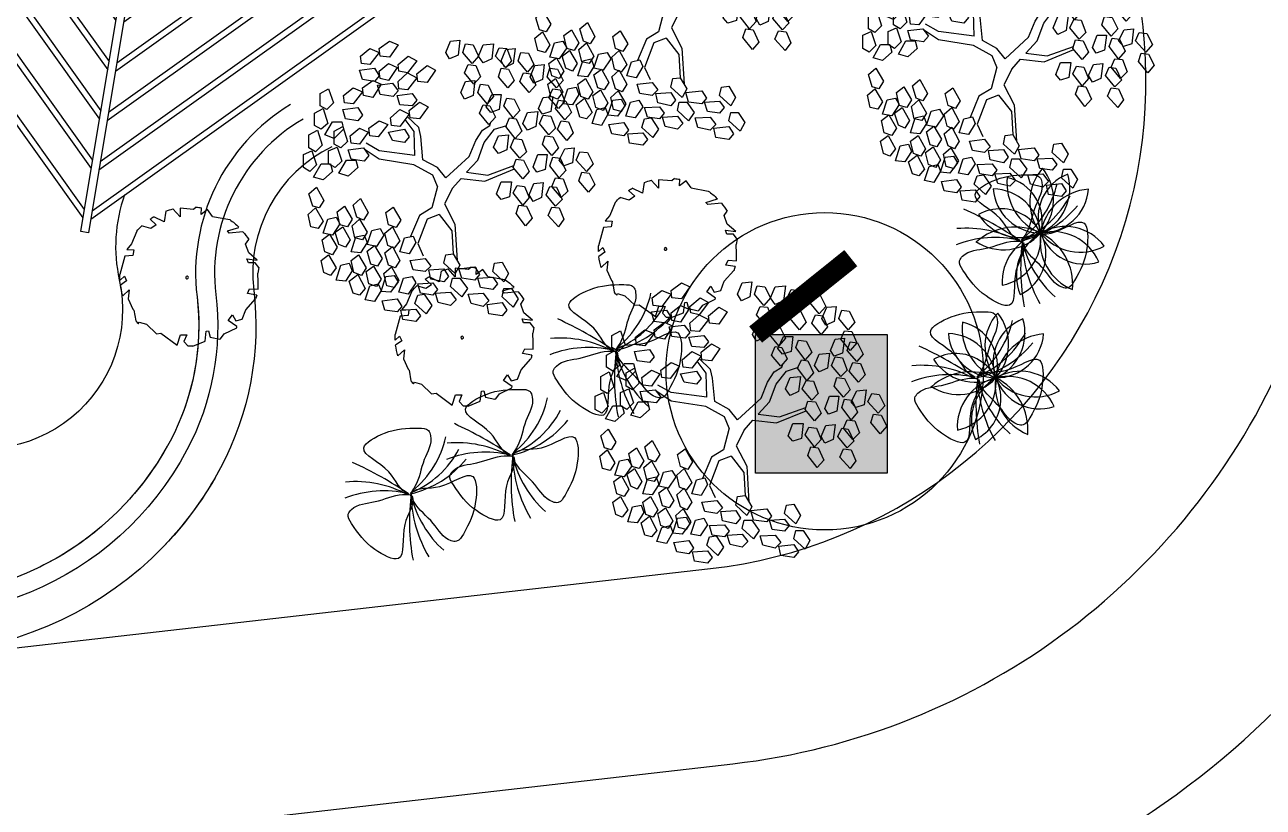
# Model space of a CAD drawing. Extents: x -809667 to 586099, y 3084146 to 3634412.
# Drawn here: x 381327.84 to 381340.44, y 3086115.81 to 3086123.78 of the extents above; entities that cross this region are included whole.
import ezdxf

# ---------------------------------------------------------------- set-up
doc = ezdxf.new("R2010")
doc.units = 0
doc.header["$LTSCALE"] = 0.5
doc.linetypes.add('CONTINOUS', pattern=[0])
doc.layers.get('0').update_dxf_attribs({"linetype": 'CONTINUOUS'})
for name, color, linetype in [('J-WALL-墙体', 2, 'CONTINUOUS'), ('JZD', 7, 'CONTINUOUS'), ('TREE', 3, 'CONTINUOUS'), ('乔木', 84, 'CONTINUOUS'), ('文字', 7, 'CONTINUOUS'), ('树', 3, 'CONTINUOUS')]:
    doc.layers.add(name, color=color, linetype=linetype)

# ---------------------------------------------------------------- blocks, each defined once
blk = doc.blocks.new('幌伞枫')
at = {"layer": '乔木', "color": 0}
for p, q in [((-677.5, 936.5), (-604.1, 995.3)), ((-604.1, 995.3), (-530.7, 965.9)), ((-530.7, 995.3), (-449.9, 1054)), ((-523.3, 936.5), (-530.7, 995.3)), ((-449.9, 1054), (-383.9, 1024.6)), ((-383.9, 1024.6), (-449.9, 929.2)), ((-9.5, 965.9), (27.2, 1054)), ((27.2, 1054), (100.6, 1061.3)), ((100.6, 1061.3), (85.9, 943.9)), ((122.6, 965.9), (144.7, 1032)), ((144.7, 1032), (203.4, 1024.6)), ((203.4, 1024.6), (247.4, 936.5)), ((247.4, 936.5), (284.1, 1024.6)), ((284.1, 1024.6), (364.9, 1032)), ((364.9, 1032), (350.2, 914.5)), ((379.5, 936.5), (408.9, 1002.6)), ((408.9, 1002.6), (467.6, 995.3)), ((423.6, 899.8), (460.3, 987.9)), ((460.3, 987.9), (533.7, 995.3)), ((467.6, 995.3), (504.3, 899.8)), ((533.7, 995.3), (519, 877.8)), ((-670.1, 877.8), (-677.5, 936.5)), ((-604.1, 870.5), (-670.1, 877.8)), ((-530.7, 965.9), (-604.1, 870.5)), ((-530.7, 819.1), (-457.3, 877.8)), ((-449.9, 929.2), (-523.3, 936.5)), ((-457.3, 877.8), (-391.2, 848.5)), ((-383.9, 870.5), (-303.1, 936.5)), ((-237, 899.8), (-310.4, 804.4)), ((-303.1, 936.5), (-237, 899.8)), ((19.9, 914.5), (-9.5, 965.9)), ((85.9, 943.9), (19.9, 914.5)), ((196, 877.8), (122.6, 965.9)), ((247.4, 936.5), (196, 877.8)), ((284.1, 885.2), (247.4, 936.5)), ((350.2, 914.5), (284.1, 885.2)), ((460.3, 848.5), (379.5, 936.5)), ((453, 848.5), (423.6, 899.8)), ((519, 877.8), (453, 848.5)), ((504.3, 899.8), (460.3, 848.5)), ((555.7, 899.8), (577.7, 965.9)), ((629.1, 811.8), (555.7, 899.8)), ((577.7, 965.9), (636.5, 958.6)), ((636.5, 958.6), (680.5, 870.5)), ((-684.8, 826.4), (-567.4, 841.1)), ((-662.8, 753), (-684.8, 826.4)), ((-567.4, 841.1), (-530.7, 782.4)), ((-530.7, 782.4), (-567.4, 738.4)), ((-523.3, 760.4), (-530.7, 819.1)), ((-391.2, 848.5), (-457.3, 745.7)), ((-376.5, 819.1), (-383.9, 870.5)), ((-383.9, 738.4), (-310.4, 804.4)), ((-310.4, 804.4), (-376.5, 819.1)), ((-310.4, 804.4), (-237, 767.7)), ((-237, 797.1), (-156.3, 863.1)), ((-229.7, 738.4), (-237, 797.1)), ((-156.3, 863.1), (-90.2, 826.4)), ((-90.2, 826.4), (-156.3, 731)), ((137.3, 804.4), (166.7, 870.5)), ((210.7, 716.3), (137.3, 804.4)), ((166.7, 870.5), (225.4, 863.1)), ((225.4, 863.1), (262.1, 775.1)), ((401.6, 775.1), (423.6, 841.1)), ((423.6, 841.1), (482.3, 833.8)), ((482.3, 833.8), (526.4, 745.7)), ((570.4, 738.4), (599.8, 804.4)), ((599.8, 804.4), (658.5, 797.1)), ((680.5, 870.5), (629.1, 811.8)), ((651.1, 775.1), (687.8, 863.1)), ((658.5, 797.1), (695.2, 709)), ((687.8, 863.1), (761.3, 870.5)), ((761.3, 870.5), (746.6, 753)), ((783.3, 775.1), (805.3, 841.1)), ((805.3, 841.1), (864, 833.8)), ((864, 833.8), (908.1, 745.7)), ((-993.1, 642.9), (-927, 679.6)), ((-927, 679.6), (-890.3, 569.5)), ((-809.6, 628.2), (-736.2, 687)), ((-736.2, 687), (-662.8, 657.6)), ((-567.4, 738.4), (-662.8, 753)), ((-662.8, 687), (-582, 745.7)), ((-655.4, 628.2), (-662.8, 687)), ((-582, 745.7), (-516, 716.3)), ((-516, 716.3), (-582, 613.6)), ((-545.3, 709), (-427.9, 723.7)), ((-523.3, 635.6), (-545.3, 709)), ((-457.3, 745.7), (-523.3, 760.4)), ((-427.9, 723.7), (-383.9, 665)), ((-376.5, 679.6), (-383.9, 738.4)), ((-310.4, 672.3), (-376.5, 679.6)), ((-237, 767.7), (-310.4, 672.3)), ((-156.3, 731), (-229.7, 738.4)), ((108, 650.3), (144.7, 738.4)), ((144.7, 738.4), (218.1, 745.7)), ((218.1, 745.7), (203.4, 628.2)), ((262.1, 775.1), (210.7, 716.3)), ((240.1, 650.3), (262.1, 716.3)), ((262.1, 716.3), (320.8, 709)), ((320.8, 709), (364.9, 620.9)), ((475, 687), (401.6, 775.1)), ((526.4, 745.7), (475, 687)), ((643.8, 650.3), (570.4, 738.4)), ((695.2, 709), (643.8, 650.3)), ((680.5, 723.7), (651.1, 775.1)), ((746.6, 753), (680.5, 723.7)), ((856.7, 687), (783.3, 775.1)), ((798, 613.6), (827.3, 679.6)), ((827.3, 679.6), (886, 672.3)), ((908.1, 745.7), (856.7, 687)), ((-993.1, 547.5), (-993.1, 642.9)), ((-802.3, 569.5), (-809.6, 628.2)), ((-662.8, 657.6), (-736.2, 562.2)), ((-582, 613.6), (-655.4, 628.2)), ((-420.6, 620.9), (-523.3, 635.6)), ((-383.9, 665), (-420.6, 620.9)), ((-391.2, 628.2), (-273.7, 642.9)), ((-369.2, 554.8), (-391.2, 628.2)), ((-273.7, 642.9), (-237, 591.5)), ((-237, 591.5), (-273.7, 547.5)), ((137.3, 598.9), (108, 650.3)), ((203.4, 628.2), (137.3, 598.9)), ((313.5, 562.2), (240.1, 650.3)), ((306.1, 540.2), (350.2, 635.6)), ((364.9, 620.9), (313.5, 562.2)), ((350.2, 635.6), (423.6, 635.6)), ((423.6, 635.6), (408.9, 518.1)), ((445.6, 547.5), (467.6, 606.2)), ((467.6, 606.2), (526.4, 598.9)), ((526.4, 598.9), (570.4, 510.8)), ((717.2, 525.5), (753.9, 613.6)), ((753.9, 613.6), (827.3, 620.9)), ((871.4, 525.5), (798, 613.6)), ((827.3, 620.9), (812.6, 503.5)), ((849.3, 525.5), (871.4, 591.5)), ((871.4, 591.5), (930.1, 584.2)), ((922.7, 584.2), (871.4, 525.5)), ((886, 672.3), (922.7, 584.2)), ((930.1, 584.2), (974.1, 496.1)), ((-1037.1, 488.8), (-971.1, 525.5)), ((-1037.1, 393.4), (-1037.1, 488.8)), ((-941.7, 518.1), (-993.1, 547.5)), ((-971.1, 525.5), (-934.4, 408)), ((-890.3, 569.5), (-941.7, 518.1)), ((-816.9, 518.1), (-699.5, 532.8)), ((-794.9, 444.7), (-816.9, 518.1)), ((-736.2, 562.2), (-802.3, 569.5)), ((-699.5, 532.8), (-662.8, 474.1)), ((-442.6, 452.1), (-369.2, 518.1)), ((-273.7, 547.5), (-369.2, 554.8)), ((-369.2, 518.1), (-295.8, 481.4)), ((-295.8, 510.8), (-215, 576.9)), ((-288.4, 452.1), (-295.8, 510.8)), ((-215, 576.9), (-149, 540.2)), ((-149, 540.2), (-215, 444.7)), ((254.8, 488.8), (284.1, 554.8)), ((328.2, 400.7), (254.8, 488.8)), ((284.1, 554.8), (335.5, 547.5)), ((342.8, 496.1), (306.1, 540.2)), ((335.5, 547.5), (379.5, 459.4)), ((408.9, 518.1), (342.8, 496.1)), ((519, 452.1), (445.6, 547.5)), ((570.4, 510.8), (519, 452.1)), ((592.4, 408), (629.1, 496.1)), ((629.1, 496.1), (709.9, 503.5)), ((709.9, 503.5), (695.2, 386)), ((746.6, 481.4), (717.2, 525.5)), ((812.6, 503.5), (746.6, 481.4)), ((922.7, 437.4), (849.3, 525.5)), ((974.1, 496.1), (922.7, 437.4)), ((-985.8, 364), (-1037.1, 393.4)), ((-934.4, 408), (-985.8, 364)), ((-956.4, 320), (-897.7, 422.7)), ((-897.7, 422.7), (-824.3, 422.7)), ((-824.3, 422.7), (-809.6, 364)), ((-699.5, 430.1), (-794.9, 444.7)), ((-662.8, 474.1), (-699.5, 430.1)), ((-611.4, 371.3), (-530.7, 430.1)), ((-464.6, 400.7), (-538, 305.3)), ((-530.7, 430.1), (-464.6, 400.7)), ((-435.2, 393.4), (-442.6, 452.1)), ((-369.2, 386), (-435.2, 393.4)), ((-295.8, 481.4), (-369.2, 386)), ((-256.9, 345.9), (-327.2, 440.6)), ((-221.9, 376.9), (-310.5, 462.2)), ((-215, 444.7), (-288.4, 452.1)), ((276.8, 356.7), (335.5, 393.4)), ((379.5, 459.4), (328.2, 400.7)), ((335.5, 393.4), (344, 418.8)), ((372.2, 364), (467.6, 393.4)), ((460.3, 386), (489.7, 452.1)), ((489.7, 452.1), (541, 444.7)), ((541, 444.7), (585.1, 349.3)), ((629.1, 356.7), (592.4, 408)), ((724.5, 408), (753.9, 474.1)), ((798, 320), (724.5, 408)), ((753.9, 474.1), (812.6, 466.8)), ((812.6, 466.8), (849.3, 371.3)), ((864, 364), (893.4, 430.1)), ((893.4, 430.1), (952.1, 422.7)), ((952.1, 422.7), (988.8, 334.6)), ((-1081.2, 320), (-1015.1, 356.7)), ((-1081.2, 217.2), (-1081.2, 320)), ((-1015.1, 356.7), (-978.4, 239.2)), ((-883, 290.6), (-956.4, 320)), ((-883, 349.3), (-816.9, 386)), ((-809.6, 364), (-883, 290.6)), ((-883, 246.5), (-883, 349.3)), ((-816.9, 386), (-780.2, 268.6)), ((-758.2, 312.6), (-684.8, 371.3)), ((-750.9, 253.9), (-758.2, 312.6)), ((-684.8, 371.3), (-618.7, 342)), ((-618.7, 342), (-684.8, 246.5)), ((-604.1, 312.6), (-611.4, 371.3)), ((-538, 305.3), (-604.1, 312.6)), ((-457.3, 342), (-332.5, 364)), ((-427.9, 275.9), (-457.3, 342)), ((-332.5, 364), (-295.8, 305.3)), ((-295.8, 305.3), (-332.5, 261.2)), ((-251.7, 158.5), (-256.9, 345.9)), ((-206.4, 307), (-221.9, 376.9)), ((-188.4, 124.2), (-206.4, 307)), ((225.4, 275.9), (276.8, 356.7)), ((291.5, 261.2), (372.2, 364)), ((364.9, 224.5), (401.6, 312.6)), ((401.6, 312.6), (482.3, 320)), ((533.7, 290.6), (460.3, 386)), ((482.3, 320), (467.6, 202.5)), ((585.1, 349.3), (533.7, 290.6)), ((695.2, 386), (629.1, 356.7)), ((746.6, 246.5), (768.6, 312.6)), ((768.6, 312.6), (827.3, 305.3)), ((849.3, 371.3), (798, 320)), ((827.3, 305.3), (871.4, 217.2)), ((937.4, 275.9), (864, 364)), ((988.8, 334.6), (937.4, 275.9)), ((-1125.2, 165.8), (-1059.2, 195.2)), ((-1029.8, 187.8), (-1081.2, 217.2)), ((-1059.2, 195.2), (-1022.5, 85.1)), ((-978.4, 239.2), (-1029.8, 187.8)), ((-927, 195.2), (-861, 224.5)), ((-927, 92.4), (-927, 195.2)), ((-831.6, 217.2), (-883, 246.5)), ((-861, 224.5), (-824.3, 114.4)), ((-780.2, 268.6), (-831.6, 217.2)), ((-772.9, 202.5), (-655.4, 217.2)), ((-750.9, 129.1), (-772.9, 202.5)), ((-684.8, 246.5), (-750.9, 253.9)), ((-655.4, 217.2), (-611.4, 158.5)), ((-530.7, 129.1), (-640.8, 202.5)), ((-530.7, 195.2), (-633.4, 253.9)), ((-251.7, 158.5), (-530.7, 195.2)), ((-332.5, 261.2), (-427.9, 275.9)), ((174, 151.1), (225.4, 275.9)), ((240.1, 121.8), (291.5, 261.2)), ((401.6, 173.1), (364.9, 224.5)), ((467.6, 202.5), (401.6, 173.1)), ((497, 224.5), (526.4, 290.6)), ((570.4, 136.4), (497, 224.5)), ((526.4, 290.6), (585.1, 283.3)), ((585.1, 283.3), (621.8, 187.8)), ((820, 158.5), (746.6, 246.5)), ((871.4, 217.2), (820, 158.5)), ((878.7, 121.8), (922.7, 209.8)), ((922.7, 209.8), (996.1, 217.2)), ((996.1, 217.2), (981.5, 99.7)), ((-1125.2, 63), (-1125.2, 165.8)), ((-824.3, 114.4), (-875.7, 63)), ((-846.3, 19), (-787.6, 121.8)), ((-787.6, 121.8), (-714.2, 121.8)), ((-648.1, 114.4), (-750.9, 129.1)), ((-714.2, 121.8), (-699.5, 63)), ((-611.4, 158.5), (-648.1, 114.4)), ((-259.1, 85.1), (-530.7, 129.1)), ((-75.6, 63), (-188.4, 124.2)), ((-9.5, -17.7), (174, 151.1)), ((152, 26.3), (240.1, 121.8)), ((519, 63), (541, 129.1)), ((541, 129.1), (599.8, 121.8)), ((621.8, 187.8), (570.4, 136.4)), ((599.8, 121.8), (643.8, 33.7)), ((673.2, 70.4), (709.9, 165.8)), ((709.9, 165.8), (783.3, 165.8)), ((783.3, 165.8), (768.6, 48.4)), ((805.3, 77.7), (827.3, 143.8)), ((827.3, 143.8), (886, 136.4)), ((915.4, 77.7), (878.7, 121.8)), ((886, 136.4), (930.1, 41)), ((981.5, 99.7), (915.4, 77.7)), ((1010.8, 121.8), (1040.2, 187.8)), ((1091.6, 33.7), (1010.8, 121.8)), ((1040.2, 187.8), (1098.9, 180.5)), ((1098.9, 180.5), (1143, 92.4)), ((-1073.9, 33.7), (-1125.2, 63)), ((-1022.5, 85.1), (-1073.9, 33.7)), ((-1044.5, -10.4), (-985.8, 92.4)), ((-985.8, 92.4), (-912.4, 92.4)), ((-897.7, 33.7), (-971.1, -32.4)), ((-875.7, 63), (-927, 92.4)), ((-912.4, 92.4), (-897.7, 33.7)), ((-772.9, -3), (-846.3, 19)), ((-699.5, 63), (-772.9, -3)), ((-112.3, 4.3), (-259.1, 85.1)), ((-75.6, -83.8), (-112.3, 4.3)), ((-9.5, -17.7), (-75.6, 63)), ((152, 26.3), (318.1, 4.2)), ((294.8, -42.4), (527, 53.4)), ((318.1, 4.2), (524.2, 78.5)), ((592.4, -25), (519, 63)), ((643.8, 33.7), (592.4, -25)), ((702.5, 26.3), (673.2, 70.4)), ((768.6, 48.4), (702.5, 26.3)), ((878.7, -17.7), (805.3, 77.7)), ((930.1, 41), (878.7, -17.7)), ((1032.8, -39.7), (1054.9, 26.3)), ((1054.9, 26.3), (1113.6, 19)), ((1143, 92.4), (1091.6, 33.7)), ((1113.6, 19), (1157.6, -69.1)), ((-1081.2, -142.5), (-1022.5, -91.1)), ((-971.1, -32.4), (-1044.5, -10.4)), ((-1022.5, -91.1), (-963.7, -193.9)), ((-75.6, -83.8), (-119.6, -252.6)), ((-9.5, -17.7), (-9.5, -17.7)), ((-9.5, -17.7), (-9.5, -17.7)), ((-9.5, -17.7), (-9.5, -17.7)), ((-9.5, -17.7), (-9.5, -17.7)), ((-9.5, -17.7), (-9.5, -17.7)), ((-9.5, -17.7), (-9.5, -17.7)), ((-9.5, -17.7), (-9.5, -17.7)), ((-9.5, -17.7), (-9.5, -17.7)), ((-9.5, -17.7), (-9.5, -17.7)), ((-9.5, -17.7), (-9.5, -17.7)), ((-9.5, -17.7), (-9.5, -17.7)), ((-9.5, -17.7), (-9.5, -17.7)), ((-9.5, -17.7), (-9.5, -17.7)), ((-9.5, -17.7), (-9.5, -17.7)), ((-9.5, -17.7), (-9.5, -17.7)), ((-9.5, -17.7), (-9.5, -17.7)), ((-9.5, -17.7), (-9.5, -17.7)), ((-9.5, -17.7), (-9.5, -17.7)), ((-9.5, -17.7), (-9.5, -17.7)), ((-9.5, -17.7), (-9.5, -17.7)), ((-9.5, -17.7), (-9.5, -17.7)), ((-9.5, -17.7), (-9.5, -17.7)), ((-9.5, -17.7), (-9.5, -17.7)), ((-9.5, -17.7), (-9.5, -17.7)), ((-9.5, -17.7), (-9.5, -17.7)), ((-9.5, -17.7), (-9.5, -17.7)), ((-9.5, -17.7), (-9.5, -17.7)), ((-9.5, -17.7), (-9.5, -17.7)), ((-9.5, -17.7), (-9.5, -17.7)), ((-9.5, -17.7), (-9.5, -17.7)), ((-9.5, -17.7), (-9.5, -17.7)), ((-9.5, -17.7), (-9.5, -17.7)), ((-9.5, -17.7), (-9.5, -17.7)), ((-9.5, -17.7), (-9.5, -17.7)), ((-9.5, -17.7), (-9.5, -17.7)), ((-9.5, -17.7), (-9.5, -17.7)), ((-9.5, -17.7), (-9.5, -17.7)), ((-9.5, -17.7), (-9.5, -17.7)), ((-9.5, -17.7), (-9.5, -17.7)), ((-9.5, -17.7), (-9.5, -17.7)), ((41.9, -98.5), (109.5, -21.8)), ((109.5, -21.8), (294.8, -42.4)), ((386.9, -142.5), (423.6, -47.1)), ((423.6, -47.1), (504.3, -47.1)), ((504.3, -47.1), (489.7, -164.5)), ((519, -135.2), (548.4, -76.4)), ((548.4, -76.4), (607.1, -83.8)), ((607.1, -83.8), (643.8, -171.9)), ((643.8, -149.8), (680.5, -61.7)), ((680.5, -61.7), (753.9, -54.4)), ((753.9, -54.4), (739.2, -171.9)), ((775.9, -149.8), (805.3, -83.8)), ((805.3, -83.8), (856.7, -91.1)), ((820, -83.8), (849.3, -17.7)), ((893.4, -171.9), (820, -83.8)), ((849.3, -17.7), (908.1, -25)), ((856.7, -91.1), (900.7, -186.5)), ((908.1, -25), (944.8, -120.5)), ((1106.3, -127.8), (1032.8, -39.7)), ((1157.6, -69.1), (1106.3, -127.8)), ((-1051.8, -237.9), (-1081.2, -142.5)), ((-963.7, -193.9), (-1000.4, -252.6)), ((-736.2, -230.6), (-677.5, -179.2)), ((-677.5, -179.2), (-618.7, -289.3)), ((41.9, -98.5), (-19.6, -221.3)), ((423.6, -186.5), (386.9, -142.5)), ((489.7, -164.5), (423.6, -186.5)), ((592.4, -230.6), (519, -135.2)), ((643.8, -171.9), (592.4, -230.6)), ((673.2, -201.2), (643.8, -149.8)), ((739.2, -171.9), (673.2, -201.2)), ((849.3, -237.9), (775.9, -149.8)), ((900.7, -186.5), (849.3, -237.9)), ((944.8, -120.5), (893.4, -171.9)), ((-1088.5, -304), (-1029.8, -252.6)), ((-1000.4, -252.6), (-1051.8, -237.9)), ((-1029.8, -252.6), (-971.1, -355.4)), ((-861, -282), (-802.3, -237.9)), ((-839, -384.7), (-861, -282)), ((-802.3, -237.9), (-743.5, -340.7)), ((-706.8, -326), (-736.2, -230.6)), ((-618.7, -289.3), (-655.4, -348)), ((-479.3, -289.3), (-420.6, -245.3)), ((-457.3, -384.7), (-479.3, -289.3)), ((-420.6, -245.3), (-361.8, -348)), ((-119.6, -252.6), (-215, -311.3)), ((-19.6, -221.3), (61.7, -380.2)), ((541, -296.6), (563.1, -230.6)), ((563.1, -230.6), (621.8, -237.9)), ((621.8, -237.9), (665.8, -333.3)), ((790.6, -311.3), (820, -245.3)), ((820, -245.3), (878.7, -252.6)), ((878.7, -252.6), (915.4, -340.7)), ((-1066.5, -399.4), (-1088.5, -304)), ((-971.1, -355.4), (-1007.8, -414.1)), ((-971.1, -450.8), (-934.4, -340.7)), ((-934.4, -340.7), (-868.3, -326)), ((-839, -377.4), (-897.7, -465.5)), ((-868.3, -326), (-839, -377.4)), ((-780.2, -399.4), (-839, -384.7)), ((-743.5, -340.7), (-780.2, -399.4)), ((-743.5, -392.1), (-684.8, -340.7)), ((-655.4, -348), (-706.8, -326)), ((-684.8, -340.7), (-626.1, -443.5)), ((-398.5, -406.7), (-457.3, -384.7)), ((-361.8, -348), (-398.5, -406.7)), ((-215, -311.3), (-285.1, -477)), ((-156.3, -340.7), (-229.7, -531.5)), ((-60.9, -304), (-156.3, -340.7)), ((-60.9, -304), (38.4, -430.7)), ((61.7, -380.2), (79.4, -664.1)), ((614.4, -392.1), (541, -296.6)), ((665.8, -333.3), (614.4, -392.1)), ((871.4, -399.4), (790.6, -311.3)), ((915.4, -340.7), (871.4, -399.4)), ((-1007.8, -414.1), (-1066.5, -399.4)), ((-978.4, -502.2), (-919.7, -458.1)), ((-897.7, -465.5), (-971.1, -450.8)), ((-919.7, -458.1), (-861, -560.9)), ((-875.7, -443.5), (-816.9, -399.4)), ((-846.3, -538.9), (-875.7, -443.5)), ((-816.9, -399.4), (-758.2, -502.2)), ((-750.9, -597.6), (-714.2, -480.2)), ((-721.5, -487.5), (-743.5, -392.1)), ((-714.2, -480.2), (-648.1, -465.5)), ((-626.1, -443.5), (-662.8, -502.2)), ((-648.1, -465.5), (-626.1, -524.2)), ((-626.1, -538.9), (-589.4, -428.8)), ((-589.4, -428.8), (-523.3, -414.1)), ((-494, -465.5), (-552.7, -553.6)), ((-523.3, -414.1), (-494, -465.5)), ((-486.6, -450.8), (-427.9, -399.4)), ((-464.6, -546.2), (-486.6, -450.8)), ((-427.9, -399.4), (-369.2, -509.5)), ((-332.5, -487.5), (-266.4, -472.8)), ((-266.4, -472.8), (-244.4, -524.2)), ((38.4, -430.7), (49.2, -612.3)), ((-956.4, -597.6), (-978.4, -502.2)), ((-861, -560.9), (-897.7, -619.6)), ((-794.9, -560.9), (-846.3, -538.9)), ((-758.2, -502.2), (-794.9, -560.9)), ((-662.8, -502.2), (-721.5, -487.5)), ((-626.1, -524.2), (-677.5, -604.9)), ((-552.7, -553.6), (-626.1, -538.9)), ((-626.1, -590.3), (-567.4, -546.2)), ((-567.4, -546.2), (-508.6, -649)), ((-486.6, -604.9), (-427.9, -553.6)), ((-413.2, -568.2), (-464.6, -546.2)), ((-427.9, -553.6), (-369.2, -663.7)), ((-369.2, -509.5), (-413.2, -568.2)), ((-369.2, -597.6), (-332.5, -487.5)), ((-244.4, -524.2), (-295.8, -612.3)), ((-229.7, -531.5), (-185.7, -627)), ((-985.8, -663.7), (-927, -619.6)), ((-963.7, -759.1), (-985.8, -663.7)), ((-897.7, -619.6), (-956.4, -597.6)), ((-927, -619.6), (-868.3, -722.4)), ((-677.5, -604.9), (-750.9, -597.6)), ((-750.9, -663.7), (-692.2, -619.6)), ((-728.9, -759.1), (-750.9, -663.7)), ((-692.2, -619.6), (-633.4, -722.4)), ((-596.7, -693), (-626.1, -590.3)), ((-508.6, -649), (-545.3, -707.7)), ((-457.3, -700.4), (-486.6, -604.9)), ((-369.2, -663.7), (-405.9, -722.4)), ((-295.8, -612.3), (-369.2, -597.6)), ((-288.4, -663.7), (-171, -649)), ((-266.4, -737.1), (-288.4, -663.7)), ((-171, -649), (-126.9, -707.7)), ((-24.2, -685.7), (-9.5, -619.6)), ((-9.5, -619.6), (49.2, -612.3)), ((49.2, -612.3), (100.6, -700.4)), ((372.2, -685.7), (430.9, -678.3)), ((430.9, -678.3), (482.3, -766.4)), ((-912.4, -781.1), (-963.7, -759.1)), ((-868.3, -722.4), (-912.4, -781.1)), ((-868.3, -817.8), (-831.6, -700.4)), ((-831.6, -700.4), (-765.6, -685.7)), ((-743.5, -744.4), (-794.9, -825.2)), ((-765.6, -685.7), (-743.5, -744.4)), ((-765.6, -825.2), (-699.5, -773.8)), ((-670.1, -781.1), (-728.9, -759.1)), ((-699.5, -773.8), (-640.8, -883.9)), ((-633.4, -722.4), (-670.1, -781.1)), ((-633.4, -751.7), (-574.7, -707.7)), ((-611.4, -847.2), (-633.4, -751.7)), ((-545.3, -707.7), (-596.7, -693)), ((-574.7, -707.7), (-516, -810.5)), ((-494, -766.4), (-435.2, -715)), ((-471.9, -861.9), (-494, -766.4)), ((-405.9, -722.4), (-457.3, -700.4)), ((-435.2, -715), (-376.5, -817.8)), ((-171, -751.7), (-266.4, -737.1)), ((-126.9, -707.7), (-171, -751.7)), ((-141.6, -737.1), (-24.2, -729.7)), ((-126.9, -810.5), (-141.6, -737.1)), ((63.9, -766.4), (-24.2, -685.7)), ((-24.2, -729.7), (12.5, -788.5)), ((100.6, -700.4), (63.9, -766.4)), ((93.3, -729.7), (218.1, -715)), ((115.3, -803.1), (93.3, -729.7)), ((218.1, -715), (254.8, -773.8)), ((254.8, -773.8), (218.1, -817.8)), ((357.5, -751.7), (372.2, -685.7)), ((445.6, -832.5), (357.5, -751.7)), ((482.3, -766.4), (445.6, -832.5)), ((-794.9, -825.2), (-868.3, -817.8)), ((-736.2, -920.6), (-765.6, -825.2)), ((-640.8, -972), (-604.1, -861.9)), ((-552.7, -869.2), (-611.4, -847.2)), ((-604.1, -861.9), (-538, -847.2)), ((-516, -810.5), (-552.7, -869.2)), ((-538, -847.2), (-516, -898.6)), ((-516, -905.9), (-479.3, -788.5)), ((-479.3, -788.5), (-413.2, -781.1)), ((-413.2, -876.5), (-471.9, -861.9)), ((-383.9, -832.5), (-442.6, -913.2)), ((-413.2, -781.1), (-383.9, -832.5)), ((-376.5, -817.8), (-413.2, -876.5)), ((-376.5, -913.2), (-339.8, -803.1)), ((-339.8, -803.1), (-273.7, -788.5)), ((-244.4, -839.8), (-303.1, -927.9)), ((-273.7, -788.5), (-244.4, -839.8)), ((-229.7, -847.2), (-112.3, -839.8)), ((-207.7, -920.6), (-229.7, -847.2)), ((-24.2, -832.5), (-126.9, -810.5)), ((-112.3, -839.8), (-75.6, -891.2)), ((12.5, -788.5), (-24.2, -832.5)), ((27.2, -869.2), (41.9, -803.1)), ((115.3, -949.9), (27.2, -869.2)), ((41.9, -803.1), (100.6, -803.1)), ((100.6, -803.1), (159.3, -883.9)), ((218.1, -817.8), (115.3, -803.1)), ((240.1, -803.1), (357.5, -795.8)), ((262.1, -876.5), (240.1, -803.1)), ((357.5, -795.8), (394.2, -847.2)), ((394.2, -847.2), (357.5, -891.2)), ((-684.8, -935.3), (-736.2, -920.6)), ((-640.8, -883.9), (-684.8, -935.3)), ((-516, -898.6), (-567.4, -986.6)), ((-442.6, -913.2), (-516, -905.9)), ((-508.6, -979.3), (-391.2, -964.6)), ((-391.2, -964.6), (-354.5, -1023.3)), ((-303.1, -927.9), (-376.5, -913.2)), ((-251.7, -1001.3), (-229.7, -935.3)), ((-229.7, -935.3), (-178.3, -927.9)), ((-112.3, -935.3), (-207.7, -920.6)), ((-178.3, -927.9), (-119.6, -1016)), ((-75.6, -891.2), (-112.3, -935.3)), ((-90.2, -920.6), (27.2, -913.2)), ((-68.2, -994), (-90.2, -920.6)), ((27.2, -913.2), (71.3, -972)), ((159.3, -883.9), (115.3, -949.9)), ((166.7, -927.9), (284.1, -920.6)), ((188.7, -1001.3), (166.7, -927.9)), ((357.5, -891.2), (262.1, -876.5)), ((284.1, -920.6), (328.2, -979.3)), ((430.9, -949.9), (445.6, -883.9)), ((519, -1030.7), (430.9, -949.9)), ((445.6, -883.9), (504.3, -883.9)), ((504.3, -883.9), (555.7, -964.6)), ((555.7, -964.6), (519, -1030.7)), ((-567.4, -986.6), (-640.8, -972)), ((-486.6, -1052.7), (-508.6, -979.3)), ((-391.2, -1067.4), (-486.6, -1052.7)), ((-354.5, -1023.3), (-391.2, -1067.4)), ((-361.8, -1052.7), (-244.4, -1045.4)), ((-347.2, -1126.1), (-361.8, -1052.7)), ((-163.6, -1082.1), (-251.7, -1001.3)), ((-244.4, -1045.4), (-207.7, -1096.7)), ((-119.6, -1016), (-163.6, -1082.1)), ((27.2, -1016), (-68.2, -994)), ((71.3, -972), (27.2, -1016)), ((284.1, -1023.3), (188.7, -1001.3)), ((328.2, -979.3), (284.1, -1023.3)), ((313.5, -1008.7), (430.9, -994)), ((328.2, -1082.1), (313.5, -1008.7)), ((430.9, -994), (467.6, -1052.7)), ((467.6, -1052.7), (430.9, -1096.7)), ((-244.4, -1140.8), (-347.2, -1126.1)), ((-207.7, -1096.7), (-244.4, -1140.8)), ((430.9, -1096.7), (328.2, -1082.1))]:
    blk.add_line(p, q, dxfattribs=at)
blk = doc.blocks.new('*E54')
at = {"layer": 'TREE', "color": 0}
blk.add_ellipse((-2.37, 3.565), major_axis=(2.696, 1.394), ratio=1, start_param=0.518575, end_param=0.519414, dxfattribs=at)
blk = doc.blocks.new('A$C4C586FE1')
at = {"layer": 'TREE', "color": 0}
for p, q in [((1100, 2801), (873, 2660)), ((1294, 2743), (1193, 2819)), ((1418, 2836), (1389, 2617)), ((1787, 2660), (1418, 2836)), ((570, 2555), (514, 2441)), ((785, 2557), (585, 2566)), ((842, 2436), (785, 2557)), ((873, 2660), (885, 2449)), ((1261, 2599), (1294, 2743)), ((1389, 2617), (1261, 2599)), ((1875, 2686), (1787, 2660)), ((2108, 2532), (1875, 2686)), ((2261, 2516), (2108, 2532)), ((2273, 2551), (2261, 2516)), ((514, 2441), (288, 2276)), ((288, 2276), (288, 2250)), ((885, 2449), (842, 2436)), ((2411, 2297), (2336, 2500)), ((2434, 2275), (2411, 2297)), ((2565, 2086), (2434, 2275)), ((208, 2079), (171, 1878)), ((330, 2136), (208, 2079)), ((288, 2250), (484, 2157)), ((422, 2031), (330, 2136)), ((484, 2157), (422, 2031)), ((2577, 1905), (2565, 2086)), ((2688, 2051), (2577, 1905)), ((171, 1878), (16, 1628)), ((2666, 1735), (2772, 1843)), ((6, 1547), (198, 1550)), ((198, 1550), (173, 1443)), ((2724, 1646), (2666, 1735)), ((2799, 1744), (2724, 1646)), ((2788, 1244), (2821, 1629)), ((173, 1443), (0, 1425)), ((0, 1425), (27, 1279)), ((27, 1279), (67, 1102)), ((67, 988), (67, 1102)), ((2632, 1202), (2788, 1244)), ((2635, 1086), (2632, 1202)), ((2775, 1105), (2635, 1086)), ((2702, 978), (2775, 1105)), ((67, 988), (157, 906)), ((335, 852), (122, 842)), ((123, 841), (320, 727)), ((157, 906), (291, 931)), ((291, 931), (335, 852)), ((2643, 702), (2702, 978)), ((320, 727), (414, 564)), ((414, 564), (369, 464)), ((2275, 501), (2371, 599)), ((2371, 599), (2563, 580)), ((513, 326), (783, 402)), ((827, 368), (610, 253)), ((783, 402), (827, 368)), ((1826, 254), (2000, 124)), ((1859, 85), (1826, 254)), ((2130, 415), (2352, 350)), ((2132, 192), (2130, 415)), ((2419, 413), (2275, 501)), ((1176, 133), (821, 132)), ((1176, 133), (1302, 10)), ((1302, 10), (1413, 132)), ((1413, 132), (1432, 0)), ((1540, 5), (1587, 59)), ((1587, 59), (1859, 85))]:
    blk.add_line(p, q, dxfattribs=at)
at = {"layer": 'TREE', "color": 0, "extrusion": (0, 0, -1)}
for major_axis, start_param, end_param in [((1003, 1003), -1.011805, -0.945114), ((1003, 1003), -1.426629, -1.413216), ((1003, 1003), -0.139248, -0.081961), ((839, 1144), 0.475418, 0.633835), ((1003, 1003), 4.017991, 4.075425), ((1003, 1003), 0.553886, 0.636541), ((1003, 1003), 1.314933, 1.417635), ((839, 1143), 3.200433, 3.340883), ((839, 1144), 2.942836, 3.115157), ((1003, 1003), 1.573401, 1.638153), ((1003, 1003), 2.270337, 2.346427), ((1003, 1003), 1.829101, 1.934165)]:
    blk.add_ellipse((1418, 1418), major_axis=major_axis, ratio=1, start_param=start_param, end_param=end_param, dxfattribs=at)
at = {"layer": 'TREE', "color": 0, "linetype": 'Continuous'}
for start_param, end_param in [(0.01341, 3.155003), (3.155003, 6.296595)]:
    blk.add_ellipse((1466, 1447), major_axis=(19.2, 19.2), ratio=1, start_param=start_param, end_param=end_param, dxfattribs=at)
at = {"layer": 'TREE', "color": 8, "linetype": 'CONTINOUS', "extrusion": (0, 0, -1), "xscale": 467.4085850556439, "yscale": 467.4085850556439, "zscale": -467.4085850556439, "rotation": 278.9250190116231}
blk.add_blockref('*E54', (-2893, 66), dxfattribs=at)
blk = doc.blocks.new('A$C46A015EA')
at = {"layer": '树', "color": 0, "linetype": 'Continuous'}
for centre, radius, start, end in [((1.328, 4.096), 1.969, 227.5644, 31.3305), ((0.798, 3.475), 1.995, 251.8163, 53.749), ((3.771, 4.188), 2.005, 153.4396, 313.5861), ((4.101, 3.626), 1.85, 126.1691, 303.0486), ((2.09, 4.411), 1.899, 199.3601, 10.491), ((4.644, 2.796), 2.077, 109.3184, 262.8778), ((0.796, 2.582), 1.783, 359.791, 92.4715), ((2.814, 4.682), 2.119, 188.6399, 263.6226), ((0.762, 1.899), 1.939, 297.0245, 103.8489), ((1.257, 1.36), 1.796, 310.7789, 134.4149), ((3.957, 1.204), 1.944, 51.9802, 218.2571), ((2.13, 0.326), 2.294, 10.2667, 147.1518), ((3.546, 0.815), 2.009, 38.8778, 198.6816)]:
    blk.add_arc(centre, radius, start, end, dxfattribs=at)
blk = doc.blocks.new('白玉兰')
at = {"color": 0}
for centre, radius, start, end in [((-1261, 1665), 2054, 309.3934, 347.1655), ((-713, 1844), 1941, 291.8214, 332.6346), ((-4729, -6984), 8429, 56.1879, 65.279), ((-478, 2077), 2115, 283.2993, 320.8528), ((-1148, -2037), 2310, 61.625, 95.1491), ((-559, -2135), 2214, 76.7033, 111.4018), ((4371, -556), 4392, 172.1708, 190.6677), ((2827, 107), 2821, 182.2544, 209.8868), ((2146, 475), 2185, 193.3063, 228.4107)]:
    blk.add_arc(centre, radius, start, end, dxfattribs=at)
for points in [[(-33, 16), (-233, 73), (-342, 562), (-1254, 922), (-425, 1375), (-33, 1392), (376, 1386), (477, 1091), (236, 716), (185, 277), (29, 67), (-7, 18)], [(8, 31), (155, 177), (635, 34), (1395, 653), (1385, -291), (1209, -641), (1004, -995), (697, -939), (487, -546), (129, -287), (22, -49), (-3, 7)], [(36, -22), (99, -220), (-250, -580), (-51, -1540), (-885, -1095), (-1114, -777), (-1334, -432), (-1142, -186), (-697, -181), (-301, 17), (-41, 2), (21, -1)]]:
    blk.add_open_spline(points, degree=3, knots=[0, 0, 0, 0, 621.989778, 1340.944545, 1869.007736, 2592.427455, 2798.699245, 2915.827596, 3435.261502, 4029.77129, 4212.300518, 4212.300518, 4212.300518, 4212.300518], dxfattribs=at)
blk = doc.blocks.new('A$C753C54BC')
at = {"layer": 'JZD'}
h = blk.add_hatch(color=0, dxfattribs=at)
h.dxf.hatch_style = 1
h.paths.add_polyline_path([(1.403, 3.061), (3.463, 3.061), (3.463, 0.891), (1.403, 0.891)])
at = {"layer": 'JZD', "color": 0, "const_width": 0.324}
blk.add_lwpolyline([(1.403, 3.061), (2.894, 4.258)], dxfattribs=at)
at = {"layer": 'JZD', "color": 0}
blk.add_lwpolyline([(1.403, 3.061), (3.463, 3.061), (3.463, 0.891), (1.403, 0.891)], close=True, dxfattribs=at)
blk.add_circle((2.485, 2.485), 2.485, dxfattribs=at)
blk = doc.blocks.new('SDFSFSFS')
at = {"layer": 'J-WALL-墙体', "color": 0}
for points in [[(1746, 3236), (2487, 5824), (2410, 5846), (1647, 3182)], [(2371, 5710), (-1727, 3437)], [(4236, 2464), (2448, 5688)], [(2348, 5629), (-1646, 3414)], [(4155, 2488), (2425, 5607)], [(2231, 5221), (-1238, 3297)], [(3747, 2604), (2308, 5199)], [(2208, 5139), (-1156, 3273)], [(3665, 2628), (2285, 5117)], [(2091, 4731), (-748, 3157)], [(3258, 2745), (2168, 4709)], [(2068, 4650), (-667, 3133)], [(3176, 2768), (2144, 4628)], [(1951, 4242), (-259, 3016)], [(1927, 4160), (-177, 2993)], [(2768, 2885), (2028, 4220)], [(2687, 2908), (2004, 4138)], [(1810, 3753), (230, 2876)], [(1787, 3671), (312, 2853)], [(2279, 3025), (1887, 3731)], [(2197, 3048), (1864, 3649)], [(801, 2713), (-1863, 3476), (-1885, 3399), (702, 2658)], [(-1749, 3360), (39, 136)], [(-1668, 3337), (62, 218)], [(-1260, 3220), (179, 625)], [(-1178, 3197), (203, 707)], [(1686, 3112), (4350, 2348), (4372, 2425), (1785, 3167)], [(-770, 3080), (319, 1115)], [(-689, 3056), (343, 1196)], [(-281, 2939), (460, 1604)], [(-199, 2916), (483, 1686)], [(677, 2072), (2257, 2948)], [(700, 2153), (2175, 2971)], [(208, 2799), (600, 2094)], [(290, 2776), (623, 2175)], [(536, 1582), (2746, 2808)], [(560, 1664), (2665, 2831)], [(396, 1093), (3236, 2668)], [(420, 1174), (3154, 2691)], [(840, 2643), (77, -22), (0, 0), (741, 2588)], [(256, 603), (3725, 2527)], [(279, 685), (3643, 2551)], [(139, 195), (4133, 2411)], [(116, 114), (4214, 2387)]]:
    blk.add_lwpolyline(points, dxfattribs=at)
blk.add_lwpolyline([(1837, 3196), (1798, 3266), (650, 2629), (689, 2559)], close=True, dxfattribs=at)
blk = doc.blocks.new('23424')
at = {"layer": '文字', "color": 8, "linetype": 'Continuous'}
blk.add_line((382046.091, 3087640.004), (382080.703, 3087643.959), dxfattribs=at)
at = {"layer": '文字', "color": 8, "linetype": 'Continuous', "flags": 128}
for points in [[(382040.182, 3087637.316), (382080.93, 3087641.972, 0.590353), (382086.929, 3087656.546), (382085.054, 3087658.882, 0.397913), (382072.803, 3087660.574), (382056.804, 3087649.148, -0.467402), (382043.438, 3087652.622), (382041.63, 3087656.442, -0.362953), (382043.566, 3087663.892), (382070.456, 3087683.095), (382066.969, 3087687.978)], [(382083.809, 3087654.042), (382081.934, 3087656.379, 0.397913), (382075.128, 3087657.319), (382061.441, 3087647.545, 0.774175), (382062.831, 3087643.93), (382080.476, 3087645.946, 0.590353), (382083.809, 3087654.042)]]:
    blk.add_lwpolyline(points, format="xyb", dxfattribs=at)
at = {"layer": '文字', "color": 8, "linetype": 'Continuous'}
for points in [[(382076.2, 3087650.672, 0.293993), (382075.249, 3087648.714, -0.153325), (382074.975, 3087647.245, -0.352158), (382071.529, 3087645.768)], [(382076.2, 3087650.672, 0.293993), (382075.249, 3087648.714, -0.126653), (382075.085, 3087647.481)], [(382076.329, 3087650.524, 0.298955), (382075.441, 3087648.737, -0.153325), (382075.146, 3087647.154, -0.35882), (382071.404, 3087645.602)], [(382076.62, 3087650.241, 0.319839), (382075.826, 3087648.783, -0.153325), (382075.488, 3087646.972, -0.38109), (382071.027, 3087645.324)], [(382076.62, 3087650.241, 0.319839), (382075.826, 3087648.783, -0.153325), (382075.488, 3087646.972, -0.068448), (382074.918, 3087646.182)], [(382074.51, 3087649.751, 0.139608), (382074.458, 3087648.886, -0.616065), (382072.498, 3087647.289, 0.25709), (382071.655, 3087647.219)], [(382074.946, 3087647.192, -0.063364), (382074.498, 3087646.584)], [(382074.277, 3087646.375, -0.063085), (382073.648, 3087645.962)]]:
    blk.add_lwpolyline(points, format="xyb", dxfattribs=at)
blk.add_arc((382079.909, 3087650.914), 7, 276.5175, 38.74, dxfattribs=at)
for name, p, xscale, yscale, zscale, rotation in [('SDFSFSFS', (382074.065, 3087649.379), 0.001, 0.001, 0.001, 6.517542840585117), ('A$C46A015EA', (382083.028, 3087648.898), 0.2560000000000001, 0.2560000000000001, 0.2560000000000001, 344.8935626644683), ('A$C4C586FE1', (382080.868, 3087649.782), 0.0005, 0.0005, 0.0005, 169.6965101826048), ('A$C4C586FE1', (382075.998, 3087649.491), 0.0005, 0.0005, 0.0005, 169.6965101826048), ('A$C4C586FE1', (382078.799, 3087648.88), 0.0005, 0.0005, 0.0005, 169.6965101826048), ('A$C46A015EA', (382082.571, 3087647.424), 0.2560000000000001, 0.2560000000000001, 0.2560000000000001, 344.8935626644683)]:
    blk.add_blockref(name, p, dxfattribs=dict(at, xscale=xscale, yscale=yscale, zscale=zscale, rotation=rotation))
for name, p, xscale, yscale, zscale in [('幌伞枫', (382080.103, 3087651.741), 0.0013, 0.0013, 0.0013), ('幌伞枫', (382083.488, 3087651.161), 0.0013, 0.0013, 0.0013), ('幌伞枫', (382077.794, 3087649.947), 0.0013, 0.0013, 0.0013), ('白玉兰', (382083.643, 3087649.279), 0.0004880798049271107, 0.0004880798049271107, 0.04880798235096967), ('A$C753C54BC', (382080.023, 3087646.34), 0.65, 0.65, 0.65), ('白玉兰', (382079.508, 3087648.16), 0.0004880798049271107, 0.0004880798049271107, 0.04880798235096967), ('幌伞枫', (382080.764, 3087647.485), 0.0013, 0.0013, 0.0013), ('白玉兰', (382083.188, 3087647.883), 0.0004880798049271107, 0.0004880798049271107, 0.04880798235096967), ('白玉兰', (382078.456, 3087647.094), 0.0004880798049271107, 0.0004880798049271107, 0.04880798235096967), ('白玉兰', (382077.421, 3087646.699), 0.0004880798049271107, 0.0004880798049271107, 0.04880798235096967)]:
    blk.add_blockref(name, p, dxfattribs=dict(at, xscale=xscale, yscale=yscale, zscale=zscale))

msp = doc.modelspace()

# ---------------------------------------------------------------- block references
at = {"layer": '文字', "color": 8, "linetype": 'Continuous'}
msp.add_blockref('23424', (-745.658, -1527.708), dxfattribs=at)

doc.saveas('drawing.dxf')
